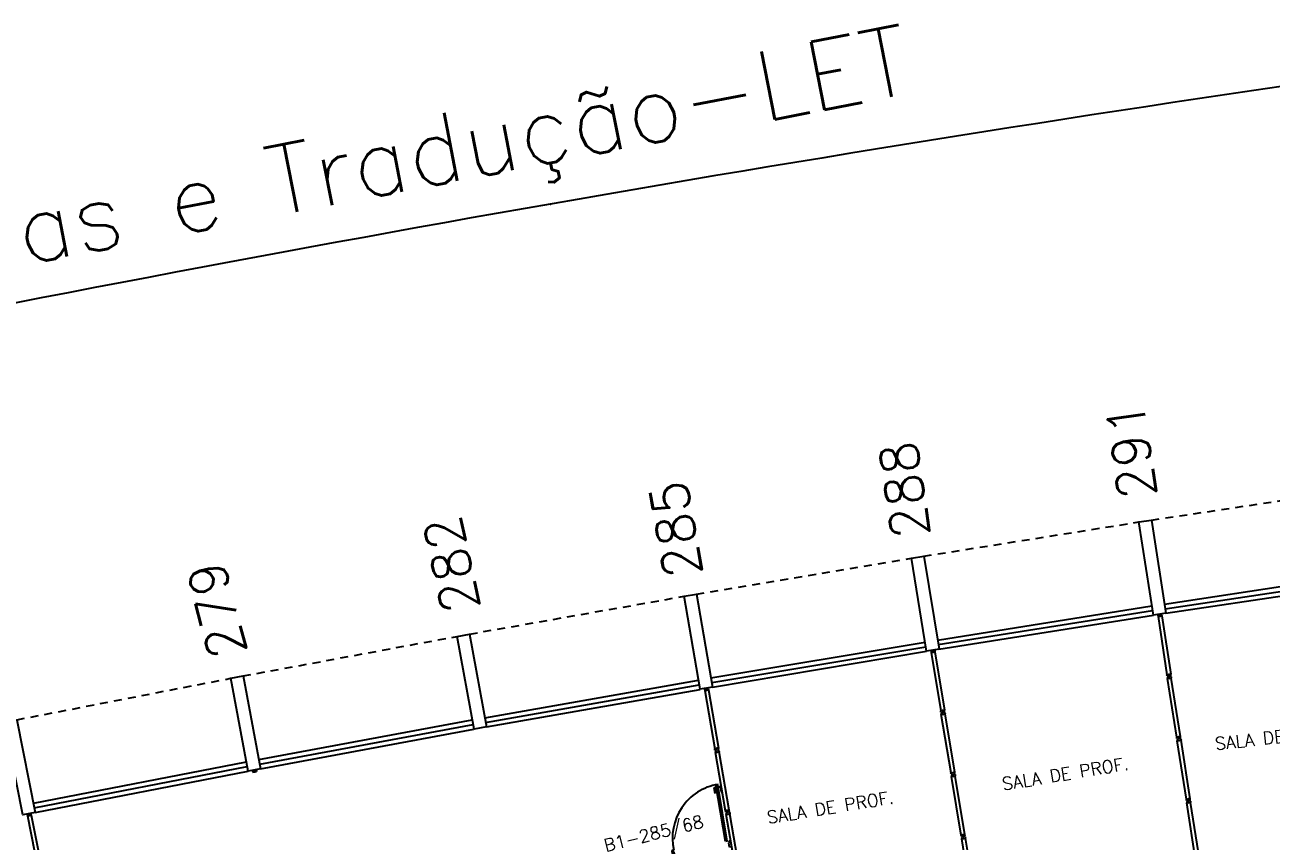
# Model space of a CAD drawing. Header units: millimetres. Extents: x 2958 to 3256, y 1036 to 1150.
# Drawn here: x 3028.98 to 3048.78, y 1130.82 to 1143.79 of the extents above; entities that cross this region are included whole.
import ezdxf

# ---------------------------------------------------------------- set-up
doc = ezdxf.new("R2010")
doc.units = ezdxf.units.MM
doc.linetypes.add('HIDDEN2', pattern=[0.1875, 0.125, -0.0625])
for name, color, linetype in [('DIV', 2, 'Continuous'), ('ESQ', 1, 'Continuous'), ('ESTR', 3, 'Continuous'), ('NOPILAR1', 2, 'Continuous'), ('PROJ', 1, 'HIDDEN2'), ('TEXTO', 2, 'Continuous'), ('TEXTO-ENDEREÇO', 2, 'Continuous'), ('USO1', 2, 'Continuous')]:
    doc.layers.add(name, color=color, linetype=linetype)
doc.styles.add('1', font='romans.shx')
doc.styles.add('NOPILAR', font='simplex.shx', dxfattribs={"height": 0.6})
doc.styles.add('UNB-100', font='simplex.shx', dxfattribs={"height": 0.2})
doc.styles.add('UNB-100-1', font='simplex.shx', dxfattribs={"height": 0.2})

# ---------------------------------------------------------------- blocks, each defined once
blk = doc.blocks.new('PILAR-SLC')
blk.add_lwpolyline([(0.2, 0), (0.2, -1.5), (0, -1.5), (0, 0)], close=True)
blk = doc.blocks.new('MTINI-SLC')
for p, q in [((-0.03, 0.008), (-0.03, 0.03)), ((0.03, 0.03), (-0.03, 0.03)), ((-0.03, 0.008), (-0.02, 0.008)), ((-0.009, 0.03), (-0.027, 0.03)), ((-0.02, 0.008), (-0.02, 0)), ((-0.001, 0), (-0.02, 0)), ((-0.006, 0.02), (-0.006, 0.03)), ((-0.006, 0.023), (-0.006, 0.027)), ((-0.006, 0.02), (0.006, 0.02)), ((0.005, 0.03), (-0.005, 0.03)), ((0.005, 0), (-0.005, 0)), ((0.004, 0.02), (-0.004, 0.02)), ((0.02, 0), (-0.001, 0)), ((0, -0.005), (0, 0.005)), ((0.006, 0.02), (0.006, 0.03)), ((0.006, 0.023), (0.006, 0.027)), ((0.009, 0.03), (0.027, 0.03)), ((0.03, 0.008), (0.02, 0.008)), ((0.02, 0), (0.02, 0.008)), ((0.03, 0.008), (0.03, 0.03))]:
    blk.add_line(p, q)
blk = doc.blocks.new('DIV-SLC')
for p, q in [((-0.0051, 0), (0.0051, 0)), ((0, -0.0051), (0, 0.0051)), ((0.0205, 0.006), (0.03, 0.006)), ((0.0205, -0.006), (0.0205, 0.006)), ((0.03, 0.03), (0.97, 0.03)), ((0.03, 0.03), (0.03, -0.03)), ((0.03, 0.009), (0.03, 0.027)), ((0.03, 0.005), (0.03, -0.005)), ((0.97, 0.03), (0.97, -0.03)), ((0.9795, 0.006), (0.97, 0.006)), ((0.97, 0.005), (0.97, -0.005)), ((0.9795, -0.006), (0.9795, 0.006)), ((1.0051, 0), (0.9949, 0)), ((0.9949, 0), (1.0051, 0)), ((1, -0.0051), (1, 0.0051)), ((0.0205, -0.006), (0.03, -0.006)), ((0.03, -0.03), (0.03, -0.009)), ((0.03, -0.009), (0.03, -0.027)), ((0.03, -0.03), (0.97, -0.03)), ((0.9795, -0.006), (0.97, -0.006))]:
    blk.add_line(p, q)
blk = doc.blocks.new('DIVMT-SLC')
for p, q in [((-0.03, 0.03), (-0.03, 0.006)), ((-0.008, 0.03), (-0.03, 0.03)), ((-0.0185, 0.006), (-0.03, 0.006)), ((-0.0185, -0.006), (-0.0185, 0.006)), ((-0.008, 0.03), (-0.008, 0.02)), ((-0.008, 0.02), (0.008, 0.02)), ((-0.0051, 0), (0.0051, 0)), ((0.0051, 0), (-0.0051, 0)), ((-0.0051, 0), (0.0051, 0)), ((0, -0.0051), (0, 0.0051)), ((0, 0.0051), (0, -0.0051)), ((0.008, 0.03), (0.008, 0.02)), ((0.008, 0.03), (0.03, 0.03)), ((0.0205, 0.006), (0.03, 0.006)), ((0.0205, -0.006), (0.0205, 0.006)), ((0.0205, 0.006), (0.0205, -0.006)), ((0.0205, 0.006), (0.03, 0.006)), ((0.97, 0.03), (0.03, 0.03)), ((0.03, 0.006), (0.03, 0.03)), ((0.03, -0.03), (0.03, 0.03)), ((0.03, -0.005), (0.03, 0.005)), ((0.97, -0.03), (0.97, 0.03)), ((0.97, 0.03), (0.97, 0.009)), ((0.97, 0.009), (0.97, 0.027)), ((0.9795, 0.006), (0.97, 0.006)), ((0.97, -0.005), (0.97, 0.005)), ((0.9795, 0.006), (0.9795, -0.006)), ((1.0051, 0), (0.9949, 0)), ((1, 0.0051), (1, -0.0051)), ((-0.0185, -0.006), (-0.03, -0.006)), ((-0.03, -0.03), (-0.03, -0.006)), ((-0.008, -0.03), (-0.03, -0.03)), ((-0.008, -0.03), (-0.008, -0.02)), ((-0.008, -0.02), (0.008, -0.02)), ((0.008, -0.03), (0.008, -0.02)), ((0.008, -0.03), (0.03, -0.03)), ((0.0205, -0.006), (0.03, -0.006)), ((0.0205, -0.006), (0.03, -0.006)), ((0.03, -0.006), (0.03, -0.03)), ((0.97, -0.03), (0.03, -0.03)), ((0.9795, -0.006), (0.97, -0.006)), ((0.97, -0.009), (0.97, -0.027))]:
    blk.add_line(p, q)
blk = doc.blocks.new('DIVINI-SLC')
for p, q in [((-0.005, 0), (0.005, 0)), ((-0.005, 0), (0.005, 0)), ((0.008, 0.02), (0, 0.02)), ((0, 0.001), (0, 0.02)), ((0, -0.005), (0, 0.005)), ((0, -0.005), (0, 0.005)), ((0, -0.02), (0, 0.001)), ((0.008, 0.03), (0.03, 0.03)), ((0.008, 0.03), (0.008, 0.02)), ((0.02, 0.006), (0.03, 0.006)), ((0.02, 0.006), (0.02, -0.006)), ((0.02, -0.006), (0.02, 0.006)), ((0.02, 0.006), (0.03, 0.006)), ((0.02, -0.004), (0.02, 0.004)), ((0.023, 0.006), (0.027, 0.006)), ((0.03, -0.03), (0.03, 0.03)), ((0.03, 0.03), (0.03, -0.03)), ((0.03, 0.03), (0.97, 0.03)), ((0.03, 0.009), (0.03, 0.027)), ((0.03, 0.009), (0.03, 0.027)), ((0.03, -0.005), (0.03, 0.005)), ((0.03, 0.005), (0.03, -0.005)), ((0.97, 0.03), (0.97, -0.03)), ((0.98, 0.006), (0.97, 0.006)), ((0.97, 0.005), (0.97, -0.005)), ((0.98, -0.006), (0.98, 0.006)), ((0.995, 0), (1.005, 0)), ((1.005, 0), (0.995, 0)), ((1, -0.005), (1, 0.005)), ((0, -0.02), (0.008, -0.02)), ((0.008, -0.03), (0.008, -0.02)), ((0.008, -0.03), (0.03, -0.03)), ((0.02, -0.006), (0.03, -0.006)), ((0.02, -0.006), (0.03, -0.006)), ((0.023, -0.006), (0.027, -0.006)), ((0.03, -0.009), (0.03, -0.027)), ((0.03, -0.009), (0.03, -0.027)), ((0.03, -0.03), (0.03, -0.009)), ((0.03, -0.03), (0.97, -0.03)), ((0.98, -0.006), (0.97, -0.006))]:
    blk.add_line(p, q)
blk = doc.blocks.new('PDV2D-SLC')
at = {"layer": 'DIV'}
for p, q in [((0.03, 0.05), (0.06, 0.05)), ((0.03, 0.035), (0.03, 0.05)), ((0.03, -0.035), (0.03, 0.035)), ((0.06, 0.05), (0.06, -0.02)), ((0.941, 0.05), (0.941, -0.02)), ((0.971, 0.05), (0.941, 0.05)), ((0.971, 0.035), (0.971, 0.05)), ((0.971, -0.035), (0.971, 0.035)), ((0.03, -0.05), (0.03, -0.035)), ((0.05, -0.05), (0.03, -0.05)), ((0.05, -0.02), (0.06, -0.02)), ((0.05, -0.02), (0.05, -0.05)), ((0.079, -0.05), (0.109, -0.05)), ((0.079, -0.05), (0.079, -0.965)), ((0.109, -0.05), (0.109, -0.965)), ((0.951, -0.02), (0.941, -0.02)), ((0.951, -0.02), (0.951, -0.05)), ((0.951, -0.05), (0.971, -0.05)), ((0.971, -0.05), (0.971, -0.035)), ((0.109, -0.965), (0.079, -0.965))]:
    blk.add_line(p, q, dxfattribs=at)
at = {"layer": 'DIV', "color": 1}
for p, q in [((0.036, -0.925), (0.036, -0.835)), ((0.046, -0.835), (0.036, -0.835)), ((0.036, -0.925), (0.076, -0.925)), ((0.046, -0.915), (0.046, -0.835)), ((0.046, -0.915), (0.076, -0.915)), ((0.141, -0.915), (0.111, -0.915)), ((0.151, -0.925), (0.111, -0.925)), ((0.141, -0.915), (0.141, -0.835)), ((0.141, -0.835), (0.151, -0.835)), ((0.151, -0.925), (0.151, -0.835))]:
    blk.add_line(p, q, dxfattribs=at)
blk.add_arc((0.076, -0.1), 0.865, 270, 3.3214, dxfattribs=at)

msp = doc.modelspace()

# ---------------------------------------------------------------- linework, layer by layer
msp.add_point((3037.327, 1140.942))
at = {"layer": 'ESQ'}
for p, q in [((3047.082, 1134.585), (3050.492, 1135.097)), ((3047.093, 1134.511), (3050.503, 1135.023)), ((3047.104, 1134.437), (3050.514, 1134.949)), ((3043.478, 1134.013), (3046.883, 1134.554)), ((3043.489, 1133.939), (3046.895, 1134.48)), ((3043.501, 1133.865), (3046.907, 1134.406)), ((3039.878, 1133.411), (3043.279, 1133.981)), ((3039.891, 1133.337), (3043.291, 1133.907)), ((3039.903, 1133.263), (3043.304, 1133.833)), ((3036.284, 1132.778), (3039.68, 1133.377)), ((3036.297, 1132.704), (3039.693, 1133.303)), ((3036.31, 1132.631), (3039.706, 1133.229)), ((3032.696, 1132.115), (3036.086, 1132.743)), ((3032.709, 1132.041), (3036.1, 1132.669)), ((3032.723, 1131.967), (3036.113, 1132.595)), ((3029.113, 1131.421), (3032.498, 1132.077)), ((3029.127, 1131.347), (3032.512, 1132.004)), ((3029.141, 1131.274), (3032.526, 1131.93))]:
    msp.add_line(p, q, dxfattribs=at)
at = {"layer": 'PROJ'}
for p, q in [((3046.875, 1135.919), (3050.298, 1136.433)), ((3043.26, 1135.346), (3046.678, 1135.889)), ((3039.649, 1134.742), (3043.062, 1135.314)), ((3036.044, 1134.107), (3039.452, 1134.708)), ((3032.444, 1133.441), (3035.847, 1134.071)), ((3028.85, 1132.745), (3032.247, 1133.404))]:
    msp.add_line(p, q, dxfattribs=at)
at = {"layer": 'USO1', "color": 2}
msp.add_arc((3112.515, 710.962), 436.504, 97.80488, 105.10406, dxfattribs=at)

# ---------------------------------------------------------------- block references
at = {"layer": 'DIV'}
for name, p, rotation in [('DIVINI-SLC', (3047.006, 1134.422), 278.6805402699177), ('DIVINI-SLC', (3043.403, 1133.849), 279.168348603251), ('DIVMT-SLC', (3047.157, 1133.433), 278.9319794686669), ('DIVINI-SLC', (3039.805, 1133.246), 279.6561569365843), ('DIVMT-SLC', (3043.563, 1132.862), 279.4197878020002), ('DIVMT-SLC', (3047.312, 1132.445), 278.803054069819), ('DIVMT-SLC', (3039.973, 1132.261), 279.9075961353335), ('MTINI-SLC', (3032.625, 1131.949), 190.2547470582504), ('DIVMT-SLC', (3043.726, 1131.876), 279.2908624031524), ('PDV2D-SLC', (3040.223, 1130.779), 189.4104419976293), ('DIVMT-SLC', (3047.465, 1131.457), 278.8130446314529), ('DIV-SLC', (3029.043, 1131.254), 281.2769078450202), ('MTINI-SLC', (3029.043, 1131.254), 190.7425470582504), ('DIVMT-SLC', (3040.145, 1131.275), 279.7786707364857), ('DIVMT-SLC', (3043.888, 1130.889), 279.3008529647862)]:
    msp.add_blockref(name, p, dxfattribs=dict(at, rotation=rotation))
at = {"layer": 'ESTR'}
for p, rotation in [((3046.678, 1135.889), 8.780487804878048), ((3043.063, 1135.314), 9.268292682926829), ((3039.452, 1134.708), 9.75609756097561), ((3035.847, 1134.071), 10.24390243902439), ((3032.248, 1133.404), 10.73170731707317), ((3028.654, 1132.706), 11.21951219512195)]:
    msp.add_blockref('PILAR-SLC', p, dxfattribs=dict(at, rotation=rotation))

# ---------------------------------------------------------------- texts
at = {"layer": 'NOPILAR1', "style": 'NOPILAR'}
for s, rotation, p in [('291', 98.1167, (3046.96, 1136.303)), ('291', 98.1167, (3046.96, 1136.303)), ('288', 98.1167, (3043.357, 1135.676)), ('288', 98.1167, (3043.357, 1135.676)), ('285', 99.6696, (3039.744, 1135.06)), ('285', 99.6696, (3039.743, 1135.06)), ('282', 102.2855, (3036.213, 1134.523)), ('282', 102.2855, (3036.213, 1134.523)), ('279', 104.5371, (3032.511, 1133.817)), ('279', 104.5371, (3032.511, 1133.817))]:
    msp.add_text(s, height=0.6, rotation=rotation, dxfattribs=at).set_placement(p)
at = {"layer": 'TEXTO', "style": 'UNB-100'}
for rotation, p in [(6.6094, (3047.899, 1132.262)), (9.4502, (3044.522, 1131.622)), (9.2814, (3040.788, 1131.091))]:
    msp.add_text('SALA DE PROF.', height=0.2, rotation=rotation, dxfattribs=at).set_placement(p)
at = {"layer": 'TEXTO-ENDEREÇO', "style": 'UNB-100-1'}
msp.add_text('B1-285/68', height=0.2, rotation=14.0866, dxfattribs=at).set_placement((3038.206, 1130.645))
at = {"layer": 'USO1', "color": 2, "insert": (3029.23, 1140.399), "char_height": 1.1, "attachment_point": 5, "rotation": 10.9756, "style": '1'}
msp.add_mtext('\\A1;Linguas Estrangeiras e Tradução-LET', dxfattribs=at)

doc.saveas('drawing.dxf')
